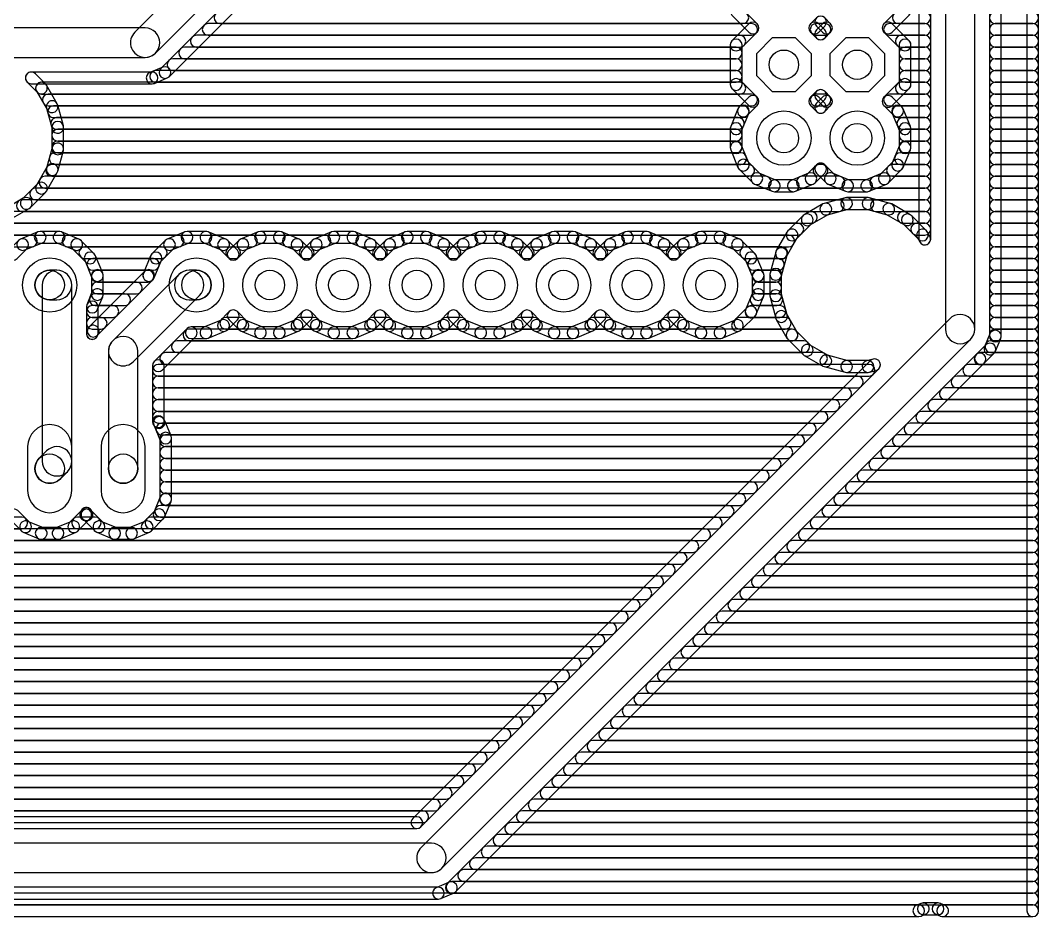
# Model space of a CAD drawing. Extents: x 1 to 104, y 1 to 79.
# Drawn here: x 68.84 to 104.06, y 1.02 to 32.01 of the extents above; entities that cross this region are included whole.
import ezdxf

# ---------------------------------------------------------------- set-up
doc = ezdxf.new("R2010")
doc.units = 0
for name, color, linetype in [('16', 174, 'CONTINUOUS'), ('17', 94, 'CONTINUOUS'), ('44', 250, 'CONTINUOUS')]:
    doc.layers.add(name, color=color, linetype=linetype)

# ---------------------------------------------------------------- blocks, each defined once
blk = doc.blocks.new('OCTAGONP')
blk.add_lwpolyline([(-0.5, -0.2071), (-0.5, 0.2071), (-0.2071, 0.5), (0.2071, 0.5), (0.5, 0.2071), (0.5, -0.2071), (0.2071, -0.5), (-0.2071, -0.5)], close=True)
blk = doc.blocks.new('ROUNDP')
blk.add_circle((0, 0), 0.5)
blk = doc.blocks.new('LONGP100')
blk.add_lwpolyline([(-0.5, -0.5), (0.5, -0.5, 1), (0.5, 0.5), (-0.5, 0.5, 1)], format="xyb", close=True)

msp = doc.modelspace()

# ---------------------------------------------------------------- linework, layer by layer
at = {"layer": '16'}
for points in [[(103.6576, 78.7808), (103.6576, 1.2192, 1), (104.064, 1.2192), (104.064, 78.7808, 1)], [(100.838, 70.866), (100.838, 21.336, 1), (101.854, 21.336), (101.854, 70.866, 1)], [(102.7684, 21.0935), (102.7684, 71.1085, 1), (102.362, 71.1085), (102.362, 21.0935, 1)], [(99.9236, 70.361), (99.9236, 24.4509, 1), (100.33, 24.4509), (100.33, 70.361, 1)], [(73.5112, 30.8828), (82.6552, 40.0268, 1), (81.9368, 40.7452), (72.7928, 31.6012, 1)], [(73.9863, 30.0647), (83.4733, 39.5517, 1), (83.1859, 39.8391), (73.6989, 30.3521, 1)], [(93.4553, 32.1925), (94.0415, 31.6063, 1), (94.3288, 31.8937), (93.7427, 32.4798, 1)], [(98.9985, 31.6063), (99.5847, 32.1925, 1), (99.2973, 32.4798), (98.7112, 31.8937, 1)], [(75.7398, 31.9024), (93.8295, 31.9024, 1), (93.8295, 32.3088), (75.7398, 32.3088, 1)], [(96.4585, 31.6063), (96.6637, 31.8115, 1), (96.3763, 32.0988), (96.1712, 31.8937, 1)], [(96.3763, 31.8115), (96.5815, 31.6063, 1), (96.8688, 31.8937), (96.6637, 32.0988, 1)], [(99.2105, 31.9024), (100.1268, 31.9024, 1), (100.1268, 32.3088), (99.2105, 32.3088, 1)], [(102.5652, 31.9024), (103.8608, 31.9024, 1), (103.8608, 32.3088), (102.5652, 32.3088, 1)], [(57.15, 30.734), (73.152, 30.734, 1), (73.152, 31.75), (57.15, 31.75, 1)], [(75.3334, 31.496), (94.1343, 31.496, 1), (94.1343, 31.9024), (75.3334, 31.9024, 1)], [(94.0415, 31.8937), (93.4553, 31.3075, 1), (93.7427, 31.0202), (94.3288, 31.6063, 1)], [(96.6637, 31.6885), (96.4585, 31.8937, 1), (96.1712, 31.6063), (96.3763, 31.4012, 1)], [(96.3657, 31.496), (96.6743, 31.496, 1), (96.6743, 31.9024), (96.3657, 31.9024, 1)], [(96.5815, 31.8937), (96.3763, 31.6885, 1), (96.6637, 31.4012), (96.8688, 31.6063, 1)], [(99.5847, 31.3075), (98.9985, 31.8937, 1), (98.7112, 31.6063), (99.2973, 31.0202, 1)], [(98.9057, 31.496), (100.1268, 31.496, 1), (100.1268, 31.9024), (98.9057, 31.9024, 1)], [(102.5652, 31.496), (103.8608, 31.496, 1), (103.8608, 31.9024), (102.5652, 31.9024, 1)], [(74.927, 31.0896), (93.7279, 31.0896, 1), (93.7279, 31.496), (74.927, 31.496, 1)], [(93.3958, 31.1639), (93.3958, 29.7961, 1), (93.8022, 29.7961), (93.8022, 31.1639, 1)], [(99.3121, 31.0896), (100.1268, 31.0896, 1), (100.1268, 31.496), (99.3121, 31.496, 1)], [(99.6442, 29.7961), (99.6442, 31.1639, 1), (99.2378, 31.1639), (99.2378, 29.7961, 1)], [(102.5652, 31.0896), (103.8608, 31.0896, 1), (103.8608, 31.496), (102.5652, 31.496, 1)], [(74.5206, 30.6832), (93.599, 30.6832, 1), (93.599, 31.0896), (74.5206, 31.0896, 1)], [(99.441, 30.6832), (100.1268, 30.6832, 1), (100.1268, 31.0896), (99.441, 31.0896, 1)], [(102.5652, 30.6832), (103.8608, 30.6832, 1), (103.8608, 31.0896), (102.5652, 31.0896, 1)], [(74.1142, 30.2768), (93.599, 30.2768, 1), (93.599, 30.6832), (74.1142, 30.6832, 1)], [(99.441, 30.2768), (100.1268, 30.2768, 1), (100.1268, 30.6832), (99.441, 30.6832, 1)], [(102.5652, 30.2768), (103.8608, 30.2768, 1), (103.8608, 30.6832), (102.5652, 30.6832, 1)], [(73.4723, 29.8351), (73.9204, 30.0207, 1), (73.7649, 30.3961), (73.3168, 30.2105, 1)], [(69.2141, 29.8196), (73.3945, 29.8196, 1), (73.3945, 30.226), (69.2141, 30.226, 1)], [(69.7096, 29.8147), (69.3578, 30.1665, 1), (69.0705, 29.8791), (69.4222, 29.5273, 1)], [(73.5172, 29.8704), (93.599, 29.8704, 1), (93.599, 30.2768), (73.5172, 30.2768, 1)], [(93.4553, 29.6524), (94.0415, 29.0663, 1), (94.3288, 29.3537), (93.7427, 29.9398, 1)], [(98.9985, 29.0663), (99.5847, 29.6524, 1), (99.2973, 29.9398), (98.7112, 29.3537, 1)], [(99.441, 29.8704), (100.1268, 29.8704, 1), (100.1268, 30.2768), (99.441, 30.2768, 1)], [(102.5652, 29.8704), (103.8608, 29.8704, 1), (103.8608, 30.2768), (102.5652, 30.2768, 1)], [(70.113, 29.1298), (69.7419, 29.7726, 1), (69.3899, 29.5694), (69.7611, 28.9266, 1)], [(69.5681, 29.464), (93.7279, 29.464, 1), (93.7279, 29.8704), (69.5681, 29.8704, 1)], [(96.4585, 29.0663), (96.6637, 29.2715, 1), (96.3763, 29.5588), (96.1712, 29.3537, 1)], [(96.3763, 29.2715), (96.5815, 29.0663, 1), (96.8688, 29.3537), (96.6637, 29.5588, 1)], [(99.3121, 29.464), (100.1268, 29.464, 1), (100.1268, 29.8704), (99.3121, 29.8704, 1)], [(102.5652, 29.464), (103.8608, 29.464, 1), (103.8608, 29.8704), (102.5652, 29.8704, 1)], [(69.8028, 29.0576), (94.1343, 29.0576, 1), (94.1343, 29.464), (69.8028, 29.464, 1)], [(94.0415, 29.3537), (93.7067, 29.0189, 1), (93.994, 28.7315), (94.3288, 29.0663, 1)], [(96.6637, 29.1485), (96.4585, 29.3537, 1), (96.1712, 29.0663), (96.3763, 28.8612, 1)], [(96.3657, 29.0576), (96.6743, 29.0576, 1), (96.6743, 29.464), (96.3657, 29.464, 1)], [(96.5815, 29.3537), (96.3763, 29.1485, 1), (96.6637, 28.8612), (96.8688, 29.0663, 1)], [(99.3333, 29.0189), (98.9985, 29.3537, 1), (98.7112, 29.0663), (99.046, 28.7315, 1)], [(98.9057, 29.0576), (100.1268, 29.0576, 1), (100.1268, 29.464), (98.9057, 29.464, 1)], [(102.5652, 29.0576), (103.8608, 29.0576, 1), (103.8608, 29.464), (102.5652, 29.464, 1)], [(70.3255, 28.3637), (70.1333, 29.0808, 1), (69.7408, 28.9756), (69.9329, 28.2586, 1)], [(69.9836, 28.6512), (93.8417, 28.6512, 1), (93.8417, 29.0576), (69.9836, 29.0576, 1)], [(93.6626, 28.953), (93.4113, 28.3462, 1), (93.7867, 28.1906), (94.0381, 28.7975, 1)], [(99.6287, 28.3462), (99.3774, 28.953, 1), (99.0019, 28.7975), (99.2533, 28.1906, 1)], [(99.1983, 28.6512), (100.1268, 28.6512, 1), (100.1268, 29.0576), (99.1983, 29.0576, 1)], [(102.5652, 28.6512), (103.8608, 28.6512, 1), (103.8608, 29.0576), (102.5652, 29.0576, 1)], [(70.0925, 28.2448), (93.6734, 28.2448, 1), (93.6734, 28.6512), (70.0925, 28.6512, 1)], [(99.3666, 28.2448), (100.1268, 28.2448, 1), (100.1268, 28.6512), (99.3666, 28.6512, 1)], [(102.5652, 28.2448), (103.8608, 28.2448, 1), (103.8608, 28.6512), (102.5652, 28.6512, 1)], [(70.3324, 27.5688), (70.3324, 28.3112, 1), (69.926, 28.3112), (69.926, 27.5688, 1)], [(70.1292, 27.8384), (93.599, 27.8384, 1), (93.599, 28.2448), (70.1292, 28.2448, 1)], [(93.3958, 28.2684), (93.3958, 27.6116, 1), (93.8022, 27.6116), (93.8022, 28.2684, 1)], [(99.6442, 27.6116), (99.6442, 28.2684, 1), (99.2378, 28.2684), (99.2378, 27.6116, 1)], [(99.441, 27.8384), (100.1268, 27.8384, 1), (100.1268, 28.2448), (99.441, 28.2448, 1)], [(102.5652, 27.8384), (103.8608, 27.8384, 1), (103.8608, 28.2448), (102.5652, 28.2448, 1)], [(70.1292, 27.432), (93.599, 27.432, 1), (93.599, 27.8384), (70.1292, 27.8384, 1)], [(99.441, 27.432), (100.1268, 27.432, 1), (100.1268, 27.8384), (99.441, 27.8384, 1)], [(102.5652, 27.432), (103.8608, 27.432, 1), (103.8608, 27.8384), (102.5652, 27.8384, 1)], [(70.1333, 26.7992), (70.3255, 27.5163, 1), (69.9329, 27.6214), (69.7408, 26.9044, 1)], [(93.4113, 27.5338), (93.6626, 26.927, 1), (94.0381, 27.0825), (93.7867, 27.6894, 1)], [(99.3774, 26.927), (99.6287, 27.5338, 1), (99.2533, 27.6894), (99.0019, 27.0825, 1)], [(70.0381, 27.0256), (93.7576, 27.0256, 1), (93.7576, 27.432), (70.0381, 27.432, 1)], [(93.7067, 26.8611), (94.1711, 26.3967, 1), (94.4585, 26.684), (93.994, 27.1485, 1)], [(98.8689, 26.3967), (99.3333, 26.8611, 1), (99.046, 27.1485), (98.5815, 26.684, 1)], [(99.2824, 27.0256), (100.1268, 27.0256, 1), (100.1268, 27.432), (99.2824, 27.432, 1)], [(102.5652, 27.0256), (103.8608, 27.0256, 1), (103.8608, 27.432), (102.5652, 27.432, 1)], [(69.7419, 26.1074), (70.113, 26.7502, 1), (69.7611, 26.9534), (69.3899, 26.3106, 1)], [(69.9201, 26.6192), (94.0327, 26.6192, 1), (94.0327, 27.0256), (69.9201, 27.0256, 1)], [(96.3289, 26.3967), (96.6637, 26.7315, 1), (96.3763, 27.0188), (96.0415, 26.684, 1)], [(96.4673, 26.6192), (96.5727, 26.6192, 1), (96.5727, 27.0256), (96.4673, 27.0256, 1)], [(96.3763, 26.7315), (96.7111, 26.3967, 1), (96.9985, 26.684), (96.6637, 27.0188, 1)], [(99.0073, 26.6192), (100.1268, 26.6192, 1), (100.1268, 27.0256), (99.0073, 27.0256, 1)], [(102.5652, 26.6192), (103.8608, 26.6192, 1), (103.8608, 27.0256), (102.5652, 27.0256, 1)], [(69.6854, 26.2128), (94.615, 26.2128, 1), (94.615, 26.6192), (69.6854, 26.6192, 1)], [(94.237, 26.3526), (94.8438, 26.1013, 1), (94.9994, 26.4767), (94.3925, 26.7281, 1)], [(94.9216, 26.0858), (95.5784, 26.0858, 1), (95.5784, 26.4922), (94.9216, 26.4922, 1)], [(95.6562, 26.1013), (96.263, 26.3526, 1), (96.1075, 26.7281), (95.5006, 26.4767, 1)], [(95.885, 26.2128), (97.155, 26.2128, 1), (97.155, 26.6192), (95.885, 26.6192, 1)], [(96.777, 26.3526), (97.3838, 26.1013, 1), (97.5394, 26.4767), (96.9325, 26.7281, 1)], [(97.4616, 26.0858), (98.1184, 26.0858, 1), (98.1184, 26.4922), (97.4616, 26.4922, 1)], [(98.1962, 26.1013), (98.803, 26.3526, 1), (98.6475, 26.7281), (98.0406, 26.4767, 1)], [(98.425, 26.2128), (100.1268, 26.2128, 1), (100.1268, 26.6192), (98.425, 26.6192, 1)], [(102.5652, 26.2128), (103.8608, 26.2128, 1), (103.8608, 26.6192), (102.5652, 26.6192, 1)], [(69.1847, 25.5404), (69.7096, 26.0653, 1), (69.4222, 26.3527), (68.8973, 25.8278, 1)], [(69.3666, 25.8064), (100.1268, 25.8064, 1), (100.1268, 26.2128), (69.3666, 26.2128, 1)], [(102.5652, 25.8064), (103.8608, 25.8064, 1), (103.8608, 26.2128), (102.5652, 26.2128, 1)], [(68.4998, 25.1369), (69.1426, 25.5081, 1), (68.9394, 25.8601), (68.2966, 25.4889, 1)], [(68.9009, 25.4), (97.1352, 25.4, 1), (97.1352, 25.8064), (68.9009, 25.8064, 1)], [(97.3663, 25.8755), (96.6492, 25.6833, 1), (96.7544, 25.2908), (97.4714, 25.4829, 1)], [(98.1612, 25.8824), (97.4188, 25.8824, 1), (97.4188, 25.476), (98.1612, 25.476, 1)], [(98.9308, 25.6833), (98.2137, 25.8755, 1), (98.1086, 25.4829), (98.8256, 25.2908, 1)], [(98.4448, 25.4), (100.1268, 25.4, 1), (100.1268, 25.8064), (98.4448, 25.8064, 1)], [(102.5652, 25.4), (103.8608, 25.4, 1), (103.8608, 25.8064), (102.5652, 25.8064, 1)], [(67.9648, 24.9936), (96.1991, 24.9936, 1), (96.1991, 25.4), (67.9648, 25.4, 1)], [(96.6002, 25.663), (95.9574, 25.2919, 1), (96.1606, 24.9399), (96.8034, 25.3111, 1)], [(99.6226, 25.2919), (98.9798, 25.663, 1), (98.7766, 25.3111), (99.4194, 24.9399, 1)], [(99.3809, 24.9936), (100.1268, 24.9936, 1), (100.1268, 25.4), (99.3809, 25.4, 1)], [(102.5652, 24.9936), (103.8608, 24.9936, 1), (103.8608, 25.4), (102.5652, 25.4, 1)], [(95.9153, 25.2596), (95.3904, 24.7347, 1), (95.6778, 24.4473), (96.2027, 24.9722, 1)], [(100.1896, 24.7347), (99.6647, 25.2596, 1), (99.3773, 24.9722), (99.9022, 24.4473, 1)], [(52.4226, 24.5872), (95.7335, 24.5872, 1), (95.7335, 24.9936), (52.4226, 24.9936, 1)], [(69.4438, 24.6987), (68.837, 24.4474, 1), (68.9925, 24.0719), (69.5994, 24.3233, 1)], [(70.1784, 24.7142), (69.5216, 24.7142, 1), (69.5216, 24.3078), (70.1784, 24.3078, 1)], [(70.863, 24.4474), (70.2562, 24.6987, 1), (70.1006, 24.3233), (70.7075, 24.0719, 1)], [(74.5238, 24.6987), (73.917, 24.4474, 1), (74.0725, 24.0719), (74.6794, 24.3233, 1)], [(75.2584, 24.7142), (74.6016, 24.7142, 1), (74.6016, 24.3078), (75.2584, 24.3078, 1)], [(75.943, 24.4474), (75.3362, 24.6987, 1), (75.1806, 24.3233), (75.7875, 24.0719, 1)], [(77.0638, 24.6987), (76.457, 24.4474, 1), (76.6125, 24.0719), (77.2194, 24.3233, 1)], [(77.7984, 24.7142), (77.1416, 24.7142, 1), (77.1416, 24.3078), (77.7984, 24.3078, 1)], [(78.483, 24.4474), (77.8762, 24.6987, 1), (77.7206, 24.3233), (78.3275, 24.0719, 1)], [(79.6038, 24.6987), (78.997, 24.4474, 1), (79.1525, 24.0719), (79.7594, 24.3233, 1)], [(80.3384, 24.7142), (79.6816, 24.7142, 1), (79.6816, 24.3078), (80.3384, 24.3078, 1)], [(81.023, 24.4474), (80.4162, 24.6987, 1), (80.2606, 24.3233), (80.8675, 24.0719, 1)], [(82.1438, 24.6987), (81.537, 24.4474, 1), (81.6925, 24.0719), (82.2994, 24.3233, 1)], [(82.8784, 24.7142), (82.2216, 24.7142, 1), (82.2216, 24.3078), (82.8784, 24.3078, 1)], [(83.563, 24.4474), (82.9562, 24.6987, 1), (82.8006, 24.3233), (83.4075, 24.0719, 1)], [(84.6838, 24.6987), (84.077, 24.4474, 1), (84.2325, 24.0719), (84.8394, 24.3233, 1)], [(85.4184, 24.7142), (84.7616, 24.7142, 1), (84.7616, 24.3078), (85.4184, 24.3078, 1)], [(86.103, 24.4474), (85.4962, 24.6987, 1), (85.3406, 24.3233), (85.9475, 24.0719, 1)], [(87.2238, 24.6987), (86.617, 24.4474, 1), (86.7725, 24.0719), (87.3794, 24.3233, 1)], [(87.9584, 24.7142), (87.3016, 24.7142, 1), (87.3016, 24.3078), (87.9584, 24.3078, 1)], [(88.643, 24.4474), (88.0362, 24.6987, 1), (87.8806, 24.3233), (88.4875, 24.0719, 1)], [(89.7638, 24.6987), (89.157, 24.4474, 1), (89.3125, 24.0719), (89.9194, 24.3233, 1)], [(90.4984, 24.7142), (89.8416, 24.7142, 1), (89.8416, 24.3078), (90.4984, 24.3078, 1)], [(91.183, 24.4474), (90.5762, 24.6987, 1), (90.4206, 24.3233), (91.0275, 24.0719, 1)], [(92.3038, 24.6987), (91.697, 24.4474, 1), (91.8525, 24.0719), (92.4594, 24.3233, 1)], [(93.0384, 24.7142), (92.3816, 24.7142, 1), (92.3816, 24.3078), (93.0384, 24.3078, 1)], [(93.723, 24.4474), (93.1162, 24.6987, 1), (92.9606, 24.3233), (93.5675, 24.0719, 1)], [(95.3581, 24.6926), (94.9869, 24.0498, 1), (95.3389, 23.8466), (95.7101, 24.4894, 1)], [(99.8465, 24.5872), (100.1268, 24.5872, 1), (100.1268, 24.9936), (99.8465, 24.9936, 1)], [(100.3028, 24.5525), (100.2219, 24.6926, 1), (99.8699, 24.4894), (99.9508, 24.3493, 1)], [(102.5652, 24.5872), (103.8608, 24.5872, 1), (103.8608, 24.9936), (102.5652, 24.9936, 1)], [(67.945, 24.1808), (69.215, 24.1808, 1), (69.215, 24.5872), (67.945, 24.5872, 1)], [(68.7711, 24.4033), (68.4363, 24.0685, 1), (68.7237, 23.7812), (69.0585, 24.116, 1)], [(70.485, 24.1808), (74.295, 24.1808, 1), (74.295, 24.5872), (70.485, 24.5872, 1)], [(71.3933, 23.9389), (70.9289, 24.4033, 1), (70.6415, 24.116), (71.106, 23.6515, 1)], [(73.8511, 24.4033), (73.3867, 23.9389, 1), (73.674, 23.6515), (74.1385, 24.116, 1)], [(75.565, 24.1808), (76.835, 24.1808, 1), (76.835, 24.5872), (75.565, 24.5872, 1)], [(76.3437, 24.0685), (76.0089, 24.4033, 1), (75.7215, 24.116), (76.0563, 23.7812, 1)], [(76.3911, 24.4033), (76.0563, 24.0685, 1), (76.3437, 23.7812), (76.6785, 24.116, 1)], [(78.105, 24.1808), (79.375, 24.1808, 1), (79.375, 24.5872), (78.105, 24.5872, 1)], [(78.8837, 24.0685), (78.5489, 24.4033, 1), (78.2615, 24.116), (78.5963, 23.7812, 1)], [(78.9311, 24.4033), (78.5963, 24.0685, 1), (78.8837, 23.7812), (79.2185, 24.116, 1)], [(80.645, 24.1808), (81.915, 24.1808, 1), (81.915, 24.5872), (80.645, 24.5872, 1)], [(81.4237, 24.0685), (81.0889, 24.4033, 1), (80.8015, 24.116), (81.1363, 23.7812, 1)], [(81.4711, 24.4033), (81.1363, 24.0685, 1), (81.4237, 23.7812), (81.7585, 24.116, 1)], [(83.185, 24.1808), (84.455, 24.1808, 1), (84.455, 24.5872), (83.185, 24.5872, 1)], [(83.9637, 24.0685), (83.6289, 24.4033, 1), (83.3415, 24.116), (83.6763, 23.7812, 1)], [(84.0111, 24.4033), (83.6763, 24.0685, 1), (83.9637, 23.7812), (84.2985, 24.116, 1)], [(85.725, 24.1808), (86.995, 24.1808, 1), (86.995, 24.5872), (85.725, 24.5872, 1)], [(86.5037, 24.0685), (86.1689, 24.4033, 1), (85.8815, 24.116), (86.2163, 23.7812, 1)], [(86.5511, 24.4033), (86.2163, 24.0685, 1), (86.5037, 23.7812), (86.8385, 24.116, 1)], [(88.265, 24.1808), (89.535, 24.1808, 1), (89.535, 24.5872), (88.265, 24.5872, 1)], [(89.0437, 24.0685), (88.7089, 24.4033, 1), (88.4215, 24.116), (88.7563, 23.7812, 1)], [(89.0911, 24.4033), (88.7563, 24.0685, 1), (89.0437, 23.7812), (89.3785, 24.116, 1)], [(90.805, 24.1808), (92.075, 24.1808, 1), (92.075, 24.5872), (90.805, 24.5872, 1)], [(91.5837, 24.0685), (91.2489, 24.4033, 1), (90.9615, 24.116), (91.2963, 23.7812, 1)], [(91.6311, 24.4033), (91.2963, 24.0685, 1), (91.5837, 23.7812), (91.9185, 24.116, 1)], [(93.345, 24.1808), (95.4146, 24.1808, 1), (95.4146, 24.5872), (93.345, 24.5872, 1)], [(94.2533, 23.9389), (93.7889, 24.4033, 1), (93.5015, 24.116), (93.966, 23.6515, 1)], [(102.5652, 24.1808), (103.8608, 24.1808, 1), (103.8608, 24.5872), (102.5652, 24.5872, 1)], [(71.0673, 23.7744), (73.7127, 23.7744, 1), (73.7127, 24.1808), (71.0673, 24.1808, 1)], [(71.6887, 23.2662), (71.4374, 23.873, 1), (71.0619, 23.7175), (71.3133, 23.1106, 1)], [(73.3426, 23.873), (73.0913, 23.2662, 1), (73.4667, 23.1106), (73.7181, 23.7175, 1)], [(76.1473, 23.7744), (76.2527, 23.7744, 1), (76.2527, 24.1808), (76.1473, 24.1808, 1)], [(78.6873, 23.7744), (78.7927, 23.7744, 1), (78.7927, 24.1808), (78.6873, 24.1808, 1)], [(81.2273, 23.7744), (81.3327, 23.7744, 1), (81.3327, 24.1808), (81.2273, 24.1808, 1)], [(83.7673, 23.7744), (83.8727, 23.7744, 1), (83.8727, 24.1808), (83.7673, 24.1808, 1)], [(86.3073, 23.7744), (86.4127, 23.7744, 1), (86.4127, 24.1808), (86.3073, 24.1808, 1)], [(88.8473, 23.7744), (88.9527, 23.7744, 1), (88.9527, 24.1808), (88.8473, 24.1808, 1)], [(91.3873, 23.7744), (91.4927, 23.7744, 1), (91.4927, 24.1808), (91.3873, 24.1808, 1)], [(93.9273, 23.7744), (95.1799, 23.7744, 1), (95.1799, 24.1808), (93.9273, 24.1808, 1)], [(94.5487, 23.2662), (94.2974, 23.873, 1), (93.9219, 23.7175), (94.1733, 23.1106, 1)], [(94.9666, 24.0008), (94.7745, 23.2837, 1), (95.1671, 23.1786), (95.3592, 23.8956, 1)], [(102.5652, 23.7744), (103.8608, 23.7744, 1), (103.8608, 24.1808), (102.5652, 24.1808, 1)], [(71.3424, 23.368), (73.4376, 23.368, 1), (73.4376, 23.7744), (71.3424, 23.7744, 1)], [(94.2024, 23.368), (95.0619, 23.368, 1), (95.0619, 23.7744), (94.2024, 23.7744, 1)], [(102.5652, 23.368), (103.8608, 23.368, 1), (103.8608, 23.7744), (102.5652, 23.7744, 1)], [(70.104, 23.368), (69.85, 23.368, 1), (69.85, 22.352), (70.104, 22.352, 1)], [(69.596, 22.86), (69.596, 16.764, 1), (70.612, 16.764), (70.612, 22.86, 1)], [(73.1353, 23.3309), (71.2127, 21.4083, 1), (71.5001, 21.1209), (73.4227, 23.0435, 1)], [(71.7042, 22.5316), (71.7042, 23.1884, 1), (71.2978, 23.1884), (71.2978, 22.5316, 1)], [(71.501, 22.9616), (73.2566, 22.9616, 1), (73.2566, 23.368), (71.501, 23.368, 1)], [(74.3168, 23.2192), (72.0308, 20.9332, 1), (72.7492, 20.2148), (75.0352, 22.5008, 1)], [(73.0758, 23.1884), (73.0758, 23.1872, 1), (73.4822, 23.1872), (73.4822, 23.1884, 1)], [(74.676, 22.352), (74.93, 22.352, 1), (74.93, 23.368), (74.676, 23.368, 1)], [(94.5642, 22.5316), (94.5642, 23.1884, 1), (94.1578, 23.1884), (94.1578, 22.5316, 1)], [(94.361, 22.9616), (94.9708, 22.9616, 1), (94.9708, 23.368), (94.361, 23.368, 1)], [(94.7676, 23.2312), (94.7676, 22.4888, 1), (95.174, 22.4888), (95.174, 23.2312, 1)], [(102.5652, 22.9616), (103.8608, 22.9616, 1), (103.8608, 23.368), (102.5652, 23.368, 1)], [(71.501, 22.5552), (72.8502, 22.5552, 1), (72.8502, 22.9616), (71.501, 22.9616, 1)], [(94.361, 22.5552), (94.9708, 22.5552, 1), (94.9708, 22.9616), (94.361, 22.9616, 1)], [(102.5652, 22.5552), (103.8608, 22.5552, 1), (103.8608, 22.9616), (102.5652, 22.9616, 1)], [(71.5109, 22.0246), (71.6887, 22.4538, 1), (71.3133, 22.6094), (71.1355, 22.1801, 1)], [(71.4266, 22.1488), (72.4438, 22.1488, 1), (72.4438, 22.5552), (71.4266, 22.5552, 1)], [(94.2974, 21.847), (94.5487, 22.4538, 1), (94.1733, 22.6094), (93.9219, 22.0025, 1)], [(94.2866, 22.1488), (95.0075, 22.1488, 1), (95.0075, 22.5552), (94.2866, 22.5552, 1)], [(94.7745, 22.4363), (94.9666, 21.7192, 1), (95.3592, 21.8244), (95.1671, 22.5414, 1)], [(102.5652, 22.1488), (103.8608, 22.1488, 1), (103.8608, 22.5552), (102.5652, 22.5552, 1)], [(71.5264, 21.1844), (71.5264, 22.1023, 1), (71.12, 22.1023), (71.12, 21.1844, 1)], [(71.3232, 21.7424), (72.0374, 21.7424, 1), (72.0374, 22.1488), (71.3232, 22.1488, 1)], [(76.0089, 21.3167), (76.3437, 21.6515, 1), (76.0563, 21.9388), (75.7215, 21.604, 1)], [(76.0563, 21.6515), (76.3911, 21.3167, 1), (76.6785, 21.604), (76.3437, 21.9388, 1)], [(78.5489, 21.3167), (78.8837, 21.6515, 1), (78.5963, 21.9388), (78.2615, 21.604, 1)], [(78.5963, 21.6515), (78.9311, 21.3167, 1), (79.2185, 21.604), (78.8837, 21.9388, 1)], [(81.0889, 21.3167), (81.4237, 21.6515, 1), (81.1363, 21.9388), (80.8015, 21.604, 1)], [(81.1363, 21.6515), (81.4711, 21.3167, 1), (81.7585, 21.604), (81.4237, 21.9388, 1)], [(100.9868, 21.6952), (82.6988, 3.4072, 1), (83.4172, 2.6888), (101.7052, 20.9768, 1)], [(83.6289, 21.3167), (83.9637, 21.6515, 1), (83.6763, 21.9388), (83.3415, 21.604, 1)], [(83.6763, 21.6515), (84.0111, 21.3167, 1), (84.2985, 21.604), (83.9637, 21.9388, 1)], [(86.1689, 21.3167), (86.5037, 21.6515, 1), (86.2163, 21.9388), (85.8815, 21.604, 1)], [(86.2163, 21.6515), (86.5511, 21.3167, 1), (86.8385, 21.604), (86.5037, 21.9388, 1)], [(88.7089, 21.3167), (89.0437, 21.6515, 1), (88.7563, 21.9388), (88.4215, 21.604, 1)], [(88.7563, 21.6515), (89.0911, 21.3167, 1), (89.3785, 21.604), (89.0437, 21.9388, 1)], [(91.2489, 21.3167), (91.5837, 21.6515, 1), (91.2963, 21.9388), (90.9615, 21.604, 1)], [(91.2963, 21.6515), (91.6311, 21.3167, 1), (91.9185, 21.604), (91.5837, 21.9388, 1)], [(93.7889, 21.3167), (94.2533, 21.7811, 1), (93.966, 22.0685), (93.5015, 21.604, 1)], [(94.1183, 21.7424), (95.1164, 21.7424, 1), (95.1164, 22.1488), (94.1183, 22.1488, 1)], [(94.9869, 21.6702), (95.3581, 21.0274, 1), (95.7101, 21.2306), (95.3389, 21.8734, 1)], [(102.5652, 21.7424), (103.8608, 21.7424, 1), (103.8608, 22.1488), (102.5652, 22.1488, 1)], [(71.3232, 21.336), (71.631, 21.336, 1), (71.631, 21.7424), (71.3232, 21.7424, 1)], [(75.3362, 21.0213), (75.943, 21.2726, 1), (75.7875, 21.6481), (75.1806, 21.3967, 1)], [(75.9441, 21.336), (76.4559, 21.336, 1), (76.4559, 21.7424), (75.9441, 21.7424, 1)], [(76.457, 21.2726), (77.0638, 21.0213, 1), (77.2194, 21.3967), (76.6125, 21.6481, 1)], [(77.8762, 21.0213), (78.483, 21.2726, 1), (78.3275, 21.6481), (77.7206, 21.3967, 1)], [(78.4841, 21.336), (78.9959, 21.336, 1), (78.9959, 21.7424), (78.4841, 21.7424, 1)], [(78.997, 21.2726), (79.6038, 21.0213, 1), (79.7594, 21.3967), (79.1525, 21.6481, 1)], [(80.4162, 21.0213), (81.023, 21.2726, 1), (80.8675, 21.6481), (80.2606, 21.3967, 1)], [(81.0241, 21.336), (81.5359, 21.336, 1), (81.5359, 21.7424), (81.0241, 21.7424, 1)], [(81.537, 21.2726), (82.1438, 21.0213, 1), (82.2994, 21.3967), (81.6925, 21.6481, 1)], [(82.9562, 21.0213), (83.563, 21.2726, 1), (83.4075, 21.6481), (82.8006, 21.3967, 1)], [(83.5641, 21.336), (84.0759, 21.336, 1), (84.0759, 21.7424), (83.5641, 21.7424, 1)], [(84.077, 21.2726), (84.6838, 21.0213, 1), (84.8394, 21.3967), (84.2325, 21.6481, 1)], [(85.4962, 21.0213), (86.103, 21.2726, 1), (85.9475, 21.6481), (85.3406, 21.3967, 1)], [(86.1041, 21.336), (86.6159, 21.336, 1), (86.6159, 21.7424), (86.1041, 21.7424, 1)], [(86.617, 21.2726), (87.2238, 21.0213, 1), (87.3794, 21.3967), (86.7725, 21.6481, 1)], [(88.0362, 21.0213), (88.643, 21.2726, 1), (88.4875, 21.6481), (87.8806, 21.3967, 1)], [(88.6441, 21.336), (89.1559, 21.336, 1), (89.1559, 21.7424), (88.6441, 21.7424, 1)], [(89.157, 21.2726), (89.7638, 21.0213, 1), (89.9194, 21.3967), (89.3125, 21.6481, 1)], [(90.5762, 21.0213), (91.183, 21.2726, 1), (91.0275, 21.6481), (90.4206, 21.3967, 1)], [(91.1841, 21.336), (91.6959, 21.336, 1), (91.6959, 21.7424), (91.1841, 21.7424, 1)], [(91.697, 21.2726), (92.3038, 21.0213, 1), (92.4594, 21.3967), (91.8525, 21.6481, 1)], [(93.1162, 21.0213), (93.723, 21.2726, 1), (93.5675, 21.6481), (92.9606, 21.3967, 1)], [(93.7241, 21.336), (95.2972, 21.336, 1), (95.2972, 21.7424), (93.7241, 21.7424, 1)], [(102.5652, 21.336), (103.8608, 21.336, 1), (103.8608, 21.7424), (102.5652, 21.7424, 1)], [(71.1687, 21.3424), (71.1355, 21.2622, 1), (71.5109, 21.1067), (71.5441, 21.1869, 1)], [(73.7529, 19.9253), (74.8929, 21.0653, 1), (74.6055, 21.3527), (73.4655, 20.2127, 1)], [(74.673, 20.9296), (95.5319, 20.9296, 1), (95.5319, 21.336), (74.673, 21.336, 1)], [(74.7492, 21.0058), (75.2584, 21.0058, 1), (75.2584, 21.4122), (74.7492, 21.4122, 1)], [(77.1416, 21.0058), (77.7984, 21.0058, 1), (77.7984, 21.4122), (77.1416, 21.4122, 1)], [(79.6816, 21.0058), (80.3384, 21.0058, 1), (80.3384, 21.4122), (79.6816, 21.4122, 1)], [(82.2216, 21.0058), (82.8784, 21.0058, 1), (82.8784, 21.4122), (82.2216, 21.4122, 1)], [(84.7616, 21.0058), (85.4184, 21.0058, 1), (85.4184, 21.4122), (84.7616, 21.4122, 1)], [(87.3016, 21.0058), (87.9584, 21.0058, 1), (87.9584, 21.4122), (87.3016, 21.4122, 1)], [(89.8416, 21.0058), (90.4984, 21.0058, 1), (90.4984, 21.4122), (89.8416, 21.4122, 1)], [(92.3816, 21.0058), (93.0384, 21.0058, 1), (93.0384, 21.4122), (92.3816, 21.4122, 1)], [(95.3904, 20.9853), (95.9153, 20.4604, 1), (96.2027, 20.7478), (95.6778, 21.2727, 1)], [(102.5673, 20.5676), (102.7529, 21.0157, 1), (102.3775, 21.1712), (102.1919, 20.7231, 1)], [(102.5652, 20.9296), (103.8608, 20.9296, 1), (103.8608, 21.336), (102.5652, 21.336, 1)], [(71.882, 20.574), (71.882, 16.51, 1), (72.898, 16.51), (72.898, 20.574, 1)], [(74.2666, 20.5232), (95.9366, 20.5232, 1), (95.9366, 20.9296), (74.2666, 20.9296, 1)], [(95.9574, 20.4281), (96.6002, 20.0569, 1), (96.8034, 20.4089), (96.1606, 20.7801, 1)], [(102.1803, 20.1587), (102.5233, 20.5017, 1), (102.2359, 20.7891), (101.8929, 20.4461, 1)], [(102.4131, 20.5232), (103.8608, 20.5232, 1), (103.8608, 20.9296), (102.4131, 20.9296, 1)], [(73.8602, 20.1168), (96.551, 20.1168, 1), (96.551, 20.5232), (73.8602, 20.5232, 1)], [(83.8923, 1.8707), (102.1803, 20.1587, 1), (101.8929, 20.4461), (83.6049, 2.1581, 1)], [(96.6492, 20.0366), (97.3663, 19.8445, 1), (97.4714, 20.2371), (96.7544, 20.4292, 1)], [(102.0542, 20.1168), (103.8608, 20.1168, 1), (103.8608, 20.5232), (102.0542, 20.5232, 1)], [(73.8124, 18.1362), (73.8124, 20.069, 1), (73.406, 20.069), (73.406, 18.1362, 1)], [(73.6092, 19.7104), (98.1994, 19.7104, 1), (98.1994, 20.1168), (73.6092, 20.1168, 1)], [(98.2435, 20.245), (82.4093, 4.4109, 1), (82.6967, 4.1235), (98.5308, 19.9577, 1)], [(97.4188, 19.8376), (98.1612, 19.8376, 1), (98.1612, 20.244), (97.4188, 20.244, 1)], [(98.2137, 19.8445), (98.4397, 19.9051, 1), (98.3346, 20.2976), (98.1086, 20.2371, 1)], [(101.6478, 19.7104), (103.8608, 19.7104, 1), (103.8608, 20.1168), (101.6478, 20.1168, 1)], [(73.6092, 19.304), (97.793, 19.304, 1), (97.793, 19.7104), (73.6092, 19.7104, 1)], [(101.2414, 19.304), (103.8608, 19.304, 1), (103.8608, 19.7104), (101.2414, 19.7104, 1)], [(73.6092, 18.8976), (97.3866, 18.8976, 1), (97.3866, 19.304), (73.6092, 19.304, 1)], [(100.835, 18.8976), (103.8608, 18.8976, 1), (103.8608, 19.304), (100.835, 19.304, 1)], [(73.6092, 18.4912), (96.9802, 18.4912, 1), (96.9802, 18.8976), (73.6092, 18.8976, 1)], [(100.4286, 18.4912), (103.8608, 18.4912, 1), (103.8608, 18.8976), (100.4286, 18.8976, 1)], [(73.6092, 18.0848), (96.5738, 18.0848, 1), (96.5738, 18.4912), (73.6092, 18.4912, 1)], [(73.7826, 18.2502), (73.7529, 18.2799, 1), (73.4655, 17.9925), (73.4952, 17.9628, 1)], [(100.0222, 18.0848), (103.8608, 18.0848, 1), (103.8608, 18.4912), (100.0222, 18.4912, 1)], [(74.0509, 17.6428), (73.8266, 18.1843, 1), (73.4512, 18.0287), (73.6755, 17.4873, 1)], [(73.7321, 17.6784), (96.1674, 17.6784, 1), (96.1674, 18.0848), (73.7321, 18.0848, 1)], [(99.6158, 17.6784), (103.8608, 17.6784, 1), (103.8608, 18.0848), (99.6158, 18.0848, 1)], [(74.0664, 15.455), (74.0664, 17.565, 1), (73.66, 17.565), (73.66, 15.455, 1)], [(73.8632, 17.272), (95.761, 17.272, 1), (95.761, 17.6784), (73.8632, 17.6784, 1)], [(99.2094, 17.272), (103.8608, 17.272, 1), (103.8608, 17.6784), (99.2094, 17.6784, 1)], [(69.7448, 17.1232), (69.4908, 16.8692, 1), (70.2092, 16.1508), (70.4632, 16.4048, 1)], [(73.8632, 16.8656), (95.3546, 16.8656, 1), (95.3546, 17.272), (73.8632, 17.272, 1)], [(98.803, 16.8656), (103.8608, 16.8656, 1), (103.8608, 17.272), (98.803, 17.272, 1)], [(73.8632, 16.4592), (94.9482, 16.4592, 1), (94.9482, 16.8656), (73.8632, 16.8656, 1)], [(98.3966, 16.4592), (103.8608, 16.4592, 1), (103.8608, 16.8656), (98.3966, 16.8656, 1)], [(73.8632, 16.0528), (94.5418, 16.0528, 1), (94.5418, 16.4592), (73.8632, 16.4592, 1)], [(97.9902, 16.0528), (103.8608, 16.0528, 1), (103.8608, 16.4592), (97.9902, 16.4592, 1)], [(73.8632, 15.6464), (94.1354, 15.6464, 1), (94.1354, 16.0528), (73.8632, 16.0528, 1)], [(97.5838, 15.6464), (103.8608, 15.6464, 1), (103.8608, 16.0528), (97.5838, 16.0528, 1)], [(73.8266, 14.8357), (74.0509, 15.3772, 1), (73.6755, 15.5327), (73.4512, 14.9913, 1)], [(73.8583, 15.24), (93.729, 15.24, 1), (93.729, 15.6464), (73.8583, 15.6464, 1)], [(97.1774, 15.24), (103.8608, 15.24, 1), (103.8608, 15.6464), (97.1774, 15.6464, 1)], [(71.2867, 14.8357), (71.3077, 14.8866, 1), (70.9323, 15.0422), (70.9112, 14.9912, 1)], [(70.9323, 14.8866), (70.9533, 14.8357, 1), (71.3288, 14.9913), (71.3077, 15.0422, 1)], [(73.69, 14.8336), (93.3226, 14.8336, 1), (93.3226, 15.24), (73.69, 15.24, 1)], [(96.771, 14.8336), (103.8608, 14.8336, 1), (103.8608, 15.24), (96.771, 15.24, 1)], [(68.2758, 14.4272), (68.8842, 14.4272, 1), (68.8842, 14.8336), (68.2758, 14.8336, 1)], [(68.4574, 14.7698), (68.8718, 14.3554, 1), (69.1592, 14.6428), (68.7448, 15.0572, 1)], [(70.8282, 14.3554), (71.2426, 14.7698, 1), (70.9552, 15.0572), (70.5408, 14.6428, 1)], [(70.8158, 14.4272), (71.4242, 14.4272, 1), (71.4242, 14.8336), (70.8158, 14.8336, 1)], [(70.9974, 14.7698), (71.4118, 14.3554, 1), (71.6992, 14.6428), (71.2848, 15.0572, 1)], [(73.3682, 14.3554), (73.7826, 14.7698, 1), (73.4952, 15.0572), (73.0808, 14.6428, 1)], [(73.3558, 14.4272), (92.9162, 14.4272, 1), (92.9162, 14.8336), (73.3558, 14.8336, 1)], [(96.3646, 14.4272), (103.8608, 14.4272, 1), (103.8608, 14.8336), (96.3646, 14.8336, 1)], [(68.9377, 14.3113), (69.4792, 14.0871, 1), (69.6347, 14.4625), (69.0933, 14.6868, 1)], [(69.557, 14.0716), (70.143, 14.0716, 1), (70.143, 14.478), (69.557, 14.478, 1)], [(70.2208, 14.0871), (70.7623, 14.3113, 1), (70.6067, 14.6868), (70.0653, 14.4625, 1)], [(71.4777, 14.3113), (72.0192, 14.0871, 1), (72.1747, 14.4625), (71.6333, 14.6868, 1)], [(72.097, 14.0716), (72.683, 14.0716, 1), (72.683, 14.478), (72.097, 14.478, 1)], [(72.7608, 14.0871), (73.3023, 14.3113, 1), (73.1467, 14.6868), (72.6053, 14.4625, 1)], [(55.8889, 14.0208), (92.5098, 14.0208, 1), (92.5098, 14.4272), (55.8889, 14.4272, 1)], [(95.9582, 14.0208), (103.8608, 14.0208, 1), (103.8608, 14.4272), (95.9582, 14.4272, 1)], [(56.0573, 13.6144), (92.1034, 13.6144, 1), (92.1034, 14.0208), (56.0573, 14.0208, 1)], [(95.5518, 13.6144), (103.8608, 13.6144, 1), (103.8608, 14.0208), (95.5518, 14.0208, 1)], [(56.0832, 13.208), (91.697, 13.208, 1), (91.697, 13.6144), (56.0832, 13.6144, 1)], [(95.1454, 13.208), (103.8608, 13.208, 1), (103.8608, 13.6144), (95.1454, 13.6144, 1)], [(56.0832, 12.8016), (91.2906, 12.8016, 1), (91.2906, 13.208), (56.0832, 13.208, 1)], [(94.739, 12.8016), (103.8608, 12.8016, 1), (103.8608, 13.208), (94.739, 13.208, 1)], [(56.0832, 12.3952), (90.8842, 12.3952, 1), (90.8842, 12.8016), (56.0832, 12.8016, 1)], [(94.3326, 12.3952), (103.8608, 12.3952, 1), (103.8608, 12.8016), (94.3326, 12.8016, 1)], [(56.0832, 11.9888), (90.4778, 11.9888, 1), (90.4778, 12.3952), (56.0832, 12.3952, 1)], [(93.9262, 11.9888), (103.8608, 11.9888, 1), (103.8608, 12.3952), (93.9262, 12.3952, 1)], [(56.0832, 11.5824), (90.0714, 11.5824, 1), (90.0714, 11.9888), (56.0832, 11.9888, 1)], [(93.5198, 11.5824), (103.8608, 11.5824, 1), (103.8608, 11.9888), (93.5198, 11.9888, 1)], [(55.9731, 11.176), (89.665, 11.176, 1), (89.665, 11.5824), (55.9731, 11.5824, 1)], [(93.1134, 11.176), (103.8608, 11.176, 1), (103.8608, 11.5824), (93.1134, 11.5824, 1)], [(55.7282, 10.7696), (89.2586, 10.7696, 1), (89.2586, 11.176), (55.7282, 11.176, 1)], [(92.707, 10.7696), (103.8608, 10.7696, 1), (103.8608, 11.176), (92.707, 11.176, 1)], [(55.1483, 10.3632), (88.8522, 10.3632, 1), (88.8522, 10.7696), (55.1483, 10.7696, 1)], [(92.3006, 10.3632), (103.8608, 10.3632, 1), (103.8608, 10.7696), (92.3006, 10.7696, 1)], [(42.3642, 9.9568), (88.4458, 9.9568, 1), (88.4458, 10.3632), (42.3642, 10.3632, 1)], [(91.8942, 9.9568), (103.8608, 9.9568, 1), (103.8608, 10.3632), (91.8942, 10.3632, 1)], [(41.9578, 9.5504), (88.0394, 9.5504, 1), (88.0394, 9.9568), (41.9578, 9.9568, 1)], [(91.4878, 9.5504), (103.8608, 9.5504, 1), (103.8608, 9.9568), (91.4878, 9.9568, 1)], [(32.8769, 9.144), (87.633, 9.144, 1), (87.633, 9.5504), (32.8769, 9.5504, 1)], [(91.0814, 9.144), (103.8608, 9.144, 1), (103.8608, 9.5504), (91.0814, 9.5504, 1)], [(32.4705, 8.7376), (87.2266, 8.7376, 1), (87.2266, 9.144), (32.4705, 9.144, 1)], [(90.675, 8.7376), (103.8608, 8.7376, 1), (103.8608, 9.144), (90.675, 9.144, 1)], [(39.6718, 8.3312), (86.8202, 8.3312, 1), (86.8202, 8.7376), (39.6718, 8.7376, 1)], [(90.2686, 8.3312), (103.8608, 8.3312, 1), (103.8608, 8.7376), (90.2686, 8.7376, 1)], [(40.0782, 7.9248), (86.4138, 7.9248, 1), (86.4138, 8.3312), (40.0782, 8.3312, 1)], [(89.8622, 7.9248), (103.8608, 7.9248, 1), (103.8608, 8.3312), (89.8622, 8.3312, 1)], [(40.4846, 7.5184), (86.0074, 7.5184, 1), (86.0074, 7.9248), (40.4846, 7.9248, 1)], [(89.4558, 7.5184), (103.8608, 7.5184, 1), (103.8608, 7.9248), (89.4558, 7.9248, 1)], [(40.891, 7.112), (85.601, 7.112, 1), (85.601, 7.5184), (40.891, 7.5184, 1)], [(89.0494, 7.112), (103.8608, 7.112, 1), (103.8608, 7.5184), (89.0494, 7.5184, 1)], [(41.2974, 6.7056), (85.1946, 6.7056, 1), (85.1946, 7.112), (41.2974, 7.112, 1)], [(88.643, 6.7056), (103.8608, 6.7056, 1), (103.8608, 7.112), (88.643, 7.112, 1)], [(41.7038, 6.2992), (84.7882, 6.2992, 1), (84.7882, 6.7056), (41.7038, 6.7056, 1)], [(88.2366, 6.2992), (103.8608, 6.2992, 1), (103.8608, 6.7056), (88.2366, 6.7056, 1)], [(42.1102, 5.8928), (84.3818, 5.8928, 1), (84.3818, 6.2992), (42.1102, 6.2992, 1)], [(87.8302, 5.8928), (103.8608, 5.8928, 1), (103.8608, 6.2992), (87.8302, 6.2992, 1)], [(42.5166, 5.4864), (83.9754, 5.4864, 1), (83.9754, 5.8928), (42.5166, 5.8928, 1)], [(87.4238, 5.4864), (103.8608, 5.4864, 1), (103.8608, 5.8928), (87.4238, 5.8928, 1)], [(42.923, 5.08), (83.569, 5.08, 1), (83.569, 5.4864), (42.923, 5.4864, 1)], [(87.0174, 5.08), (103.8608, 5.08, 1), (103.8608, 5.4864), (87.0174, 5.4864, 1)], [(43.3294, 4.6736), (83.1626, 4.6736, 1), (83.1626, 5.08), (43.3294, 5.08, 1)], [(86.611, 4.6736), (103.8608, 4.6736, 1), (103.8608, 5.08), (86.611, 5.08, 1)], [(43.7181, 4.2672), (82.7562, 4.2672, 1), (82.7562, 4.6736), (43.7181, 4.6736, 1)], [(86.2046, 4.2672), (103.8608, 4.2672, 1), (103.8608, 4.6736), (86.2046, 4.6736, 1)], [(82.553, 4.4704), (45.4775, 4.4704, 1), (45.4775, 4.064), (82.553, 4.064, 1)], [(85.7982, 3.8608), (103.8608, 3.8608, 1), (103.8608, 4.2672), (85.7982, 4.2672, 1)], [(83.058, 3.556), (45.72, 3.556, 1), (45.72, 2.54), (83.058, 2.54, 1)], [(85.3918, 3.4544), (103.8608, 3.4544, 1), (103.8608, 3.8608), (85.3918, 3.8608, 1)], [(84.9854, 3.048), (103.8608, 3.048, 1), (103.8608, 3.4544), (84.9854, 3.4544, 1)], [(84.579, 2.6416), (103.8608, 2.6416, 1), (103.8608, 3.048), (84.579, 3.048, 1)], [(84.1726, 2.2352), (103.8608, 2.2352, 1), (103.8608, 2.6416), (84.1726, 2.6416, 1)], [(83.3783, 1.6411), (83.8264, 1.8267, 1), (83.6709, 2.2021), (83.2228, 2.0165, 1)], [(83.7662, 1.8288), (103.8608, 1.8288, 1), (103.8608, 2.2352), (83.7662, 2.2352, 1)], [(47.1283, 1.4224), (103.8608, 1.4224, 1), (103.8608, 1.8288), (47.1283, 1.8288, 1)], [(47.2124, 1.6256), (83.3005, 1.6256, 1), (83.3005, 2.032), (47.2124, 2.032, 1)], [(99.9176, 1.4224), (46.7341, 1.4224, 1), (46.7341, 1.016), (99.9176, 1.016, 1)], [(46.7341, 1.016), (99.9176, 1.016, 1), (99.9176, 1.4224), (46.7341, 1.4224, 1)], [(99.9968, 1.4719), (99.8399, 1.4069, 1), (99.9954, 1.0315), (100.1523, 1.0965, 1)], [(100.5854, 1.4874), (100.0746, 1.4874, 1), (100.0746, 1.081), (100.5854, 1.081, 1)], [(100.8201, 1.4069), (100.6632, 1.4719, 1), (100.5077, 1.0965), (100.6646, 1.0315, 1)], [(103.8608, 1.4224), (100.7424, 1.4224, 1), (100.7424, 1.016), (103.8608, 1.016, 1)], [(100.7424, 1.016), (103.8608, 1.016, 1), (103.8608, 1.4224), (100.7424, 1.4224, 1)]]:
    msp.add_lwpolyline(points, format="xyb", close=True, dxfattribs=at)
at = {"layer": '44'}
for centre in [(95.25, 30.48), (97.79, 30.48), (95.25, 27.94), (97.79, 27.94), (69.85, 22.86), (74.93, 22.86), (77.47, 22.86), (80.01, 22.86), (82.55, 22.86), (85.09, 22.86), (87.63, 22.86), (90.17, 22.86), (92.71, 22.86), (69.85, 16.51), (72.39, 16.51)]:
    msp.add_circle(centre, 0.508, dxfattribs=at)

# ---------------------------------------------------------------- block references
at = {"layer": '17', "rotation": 90}
for name, p, xscale, yscale in [('OCTAGONP', (95.25, 30.48), 1.8796, 1.8796), ('OCTAGONP', (97.79, 30.48), 1.8796, 1.8796), ('ROUNDP', (95.25, 27.94), 1.8796, 1.8796), ('ROUNDP', (97.79, 27.94), 1.8796, 1.8796), ('ROUNDP', (69.85, 22.86), 1.8796, 1.8796), ('ROUNDP', (74.93, 22.86), 1.8796, 1.8796), ('ROUNDP', (77.47, 22.86), 1.8796, 1.8796), ('ROUNDP', (80.01, 22.86), 1.8796, 1.8796), ('ROUNDP', (82.55, 22.86), 1.8796, 1.8796), ('ROUNDP', (85.09, 22.86), 1.8796, 1.8796), ('ROUNDP', (87.63, 22.86), 1.8796, 1.8796), ('ROUNDP', (90.17, 22.86), 1.8796, 1.8796), ('ROUNDP', (92.71, 22.86), 1.8796, 1.8796), ('LONGP100', (69.85, 16.51), 1.524, 1.524), ('LONGP100', (72.39, 16.51), 1.524, 1.524)]:
    msp.add_blockref(name, p, dxfattribs=dict(at, xscale=xscale, yscale=yscale))

doc.saveas('drawing.dxf')
